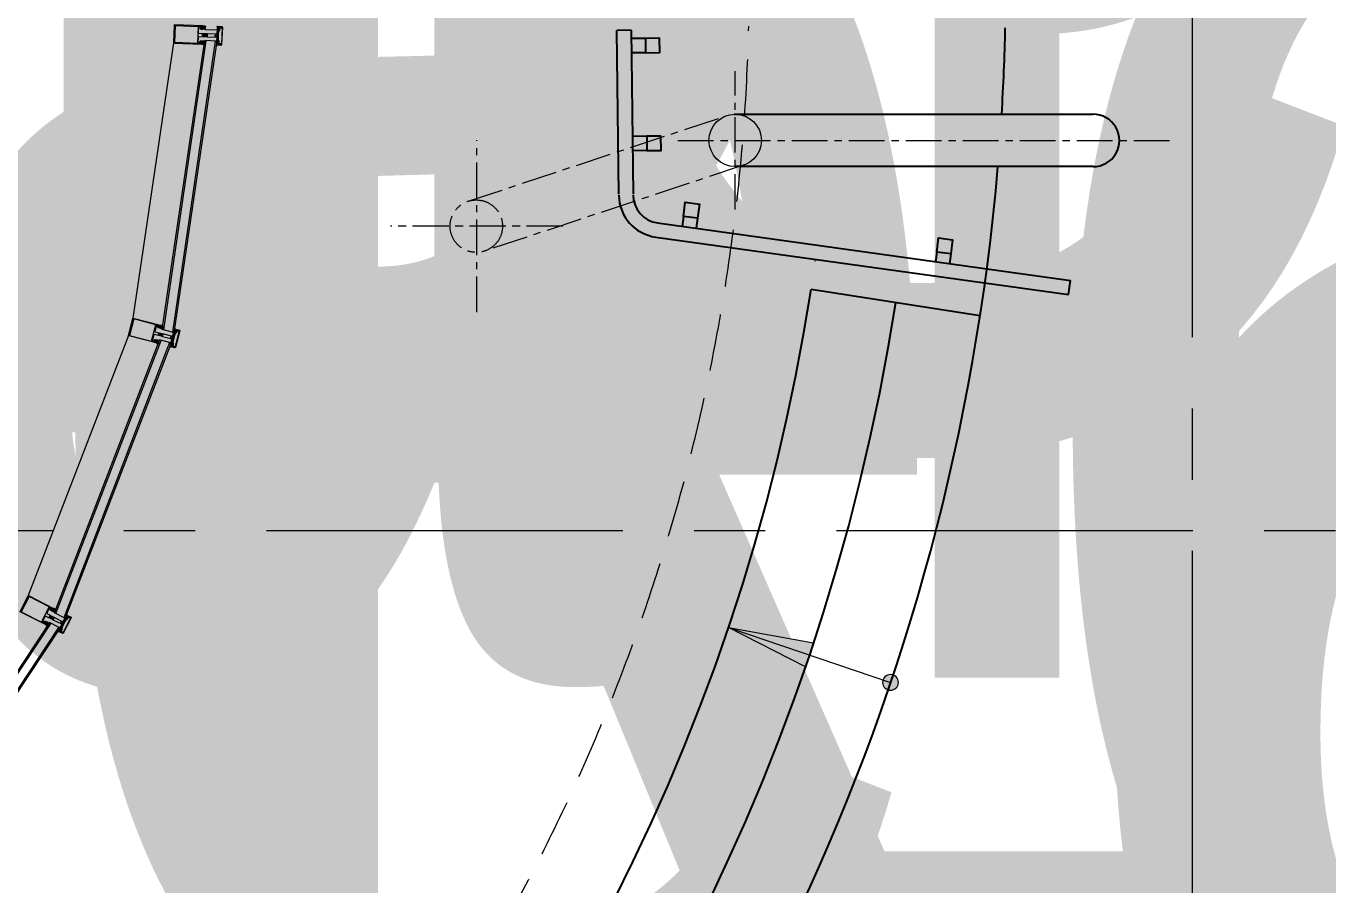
# Model space of a CAD drawing. Header units: millimetres. Extents: x -13407 to 8063098, y -54153 to 109271.
# Drawn here: x 38593 to 43160, y 8267 to 11280 of the extents above; entities that cross this region are included whole.
import ezdxf
from ezdxf.enums import TextEntityAlignment as Align

# ---------------------------------------------------------------- set-up
doc = ezdxf.new("R2018")
doc.units = ezdxf.units.MM
doc.linetypes.add('ADSK_Штриховая_ш2 п1', pattern=[3, 2, -1])
doc.linetypes.add('CENTER', pattern=[2, 1.25, -0.25, 0.25, -0.25])
doc.layers.get('Defpoints').update_dxf_attribs({"color": 6})
for name, color, linetype, lineweight in [('АР_Лестницы', 250, 'Continuous', 15), ('АР_Лестницы ограждение', 94, 'Continuous', 25), ('АР_Маркер экспликации', 239, 'Continuous', 13), ('АР_Номер помещения', 1, 'Continuous', 25), ('АР_Оси', 193, 'Continuous', 9), ('АР_Перегородки витражные', 152, 'Continuous', 13), ('АР_Помещения_площадь', 19, 'Continuous', 9), ('АР_тонкая линия', 250, 'Continuous', 0)]:
    doc.layers.add(name, color=color, linetype=linetype, lineweight=lineweight)
doc.layers.add('АР_Названия помещений', color=124, linetype='Continuous', lineweight=5, plot=False)
doc.layers.add('Козырек', color=7, linetype='Continuous')
doc.layers.add('Тонкая', color=7, linetype='Continuous')
doc.styles.add('ISOCPEUR', font='isocpeur.ttf', dxfattribs={"width": 0.7})
doc.styles.get("Standard").update_dxf_attribs({"font": 'arial.ttf'})
pattern_1 = [(335.76716334, (-69115.3163, 318510.941), (0.651582564, 1.447617495), []), (65.76716334, (-69115.3163, 318510.941), (-1.447617495, 0.651582564), [])]

# ---------------------------------------------------------------- blocks, each defined once
blk = doc.blocks.new('*U622')
at = {"layer": 'Defpoints', "color": 7, "style": 'ISOCPEUR', "width": 0.7}
blk.add_attdef('ПЛОЩАДЬ_ПОМЕЩЕНИЯ', text='', height=200, dxfattribs=at).set_placement((-14472.5, 296.7), align=Align.MIDDLE_RIGHT)
at = {"layer": 'Defpoints', "color": 7, "style": 'ISOCPEUR', "width": 0.7, "flags": 1}
blk.add_attdef('КАТЕГОРИЯ', (-499.2, -2092.2), '', height=250, dxfattribs=at)
at = {"layer": 'АР_Номер помещения', "color": 7, "style": 'ISOCPEUR', "width": 0.7}
blk.add_attdef('НОМЕР_ПОМЕЩЕНИЯ', text='', height=300, dxfattribs=at).set_placement((-15237.1, 3980.1), align=Align.MIDDLE_CENTER)
at = {"layer": 'АР_Помещения_площадь', "color": 7, "lineweight": 30, "width": 0.7, "flags": 104}
blk.add_attdef('ИМЯ_ПОМЕЩЕНИЯ', text='', height=100, dxfattribs=at).set_placement((157.6, 1217.1), align=Align.MIDDLE_CENTER)
blk = doc.blocks.new('*U650')
at = {"layer": 'Defpoints', "color": 7, "style": 'ISOCPEUR', "width": 0.7, "flags": 1}
blk.add_attdef('КАТЕГОРИЯ', (-499.2, -2092.2), '', height=250, dxfattribs=at)
at = {"layer": 'Defpoints', "color": 7, "style": 'ISOCPEUR', "width": 0.7}
blk.add_attdef('ПЛОЩАДЬ_ПОМЕЩЕНИЯ', text='', height=200, dxfattribs=at).set_placement((-15094.3, -3536.7), align=Align.MIDDLE_RIGHT)
at = {"layer": 'АР_Номер помещения', "color": 7, "style": 'ISOCPEUR', "width": 0.7}
blk.add_attdef('НОМЕР_ПОМЕЩЕНИЯ', text='', height=300, dxfattribs=at).set_placement((-17833.9, -2131.6), align=Align.MIDDLE_CENTER)
at = {"layer": 'АР_Помещения_площадь', "color": 7, "lineweight": 30, "width": 0.7, "flags": 104}
blk.add_attdef('ИМЯ_ПОМЕЩЕНИЯ', text='', height=100, dxfattribs=at).set_placement((157.6, 1217.1), align=Align.MIDDLE_CENTER)
blk = doc.blocks.new('*U641')
at = {"layer": 'Defpoints', "color": 7, "style": 'ISOCPEUR', "width": 0.7}
blk.add_attdef('ПЛОЩАДЬ_ПОМЕЩЕНИЯ', text='', height=200, dxfattribs=at).set_placement((-14502.3, 2014.2), align=Align.MIDDLE_RIGHT)
at = {"layer": 'Defpoints', "color": 7, "style": 'ISOCPEUR', "width": 0.7, "flags": 1}
blk.add_attdef('КАТЕГОРИЯ', (-499.2, -2092.2), '', height=250, dxfattribs=at)
at = {"layer": 'АР_Номер помещения', "color": 7, "style": 'ISOCPEUR', "width": 0.7}
blk.add_attdef('НОМЕР_ПОМЕЩЕНИЯ', text='', height=300, dxfattribs=at).set_placement((-14791.7, 2684.7), align=Align.MIDDLE_CENTER)
at = {"layer": 'АР_Помещения_площадь', "color": 7, "lineweight": 30, "width": 0.7, "flags": 104}
blk.add_attdef('ИМЯ_ПОМЕЩЕНИЯ', text='', height=100, dxfattribs=at).set_placement((157.6, 1217.1), align=Align.MIDDLE_CENTER)
blk = doc.blocks.new('*U639')
at = {"layer": 'Defpoints', "color": 7, "style": 'ISOCPEUR', "width": 0.7, "flags": 1}
blk.add_attdef('КАТЕГОРИЯ', (-499.2, -2092.2), '', height=250, dxfattribs=at)
at = {"layer": 'Defpoints', "color": 7, "style": 'ISOCPEUR', "width": 0.7}
blk.add_attdef('ПЛОЩАДЬ_ПОМЕЩЕНИЯ', text='', height=200, dxfattribs=at).set_placement((-15230.2, -2719.5), align=Align.MIDDLE_RIGHT)
at = {"layer": 'АР_Номер помещения', "color": 7, "style": 'ISOCPEUR', "width": 0.7}
blk.add_attdef('НОМЕР_ПОМЕЩЕНИЯ', text='', height=300, dxfattribs=at).set_placement((-14835.8, -2438.1), align=Align.MIDDLE_CENTER)
at = {"layer": 'АР_Помещения_площадь', "color": 7, "lineweight": 30, "width": 0.7, "flags": 104}
blk.add_attdef('ИМЯ_ПОМЕЩЕНИЯ', text='', height=100, dxfattribs=at).set_placement((157.6, 1217.1), align=Align.MIDDLE_CENTER)
blk = doc.blocks.new('*U657')
at = {"layer": 'Defpoints', "color": 7, "style": 'ISOCPEUR', "width": 0.7}
blk.add_attdef('ПЛОЩАДЬ_ПОМЕЩЕНИЯ', text='', height=200, dxfattribs=at).set_placement((-15013.6, 417), align=Align.MIDDLE_RIGHT)
at = {"layer": 'Defpoints', "color": 7, "style": 'ISOCPEUR', "width": 0.7, "flags": 1}
blk.add_attdef('КАТЕГОРИЯ', (-499.2, -2092.2), '', height=250, dxfattribs=at)
at = {"layer": 'АР_Номер помещения', "color": 7, "style": 'ISOCPEUR', "width": 0.7}
blk.add_attdef('НОМЕР_ПОМЕЩЕНИЯ', text='', height=300, dxfattribs=at).set_placement((-12297.4, 1571.6), align=Align.MIDDLE_CENTER)
at = {"layer": 'АР_Помещения_площадь', "color": 7, "lineweight": 30, "width": 0.7, "flags": 104}
blk.add_attdef('ИМЯ_ПОМЕЩЕНИЯ', text='', height=100, dxfattribs=at).set_placement((157.6, 1217.1), align=Align.MIDDLE_CENTER)
blk = doc.blocks.new('*U658')
at = {"layer": 'Defpoints', "color": 7, "style": 'ISOCPEUR', "width": 0.7}
blk.add_attdef('ПЛОЩАДЬ_ПОМЕЩЕНИЯ', text='', height=200, dxfattribs=at).set_placement((-15075.7, 265.5), align=Align.MIDDLE_RIGHT)
at = {"layer": 'Defpoints', "color": 7, "style": 'ISOCPEUR', "width": 0.7, "flags": 1}
blk.add_attdef('КАТЕГОРИЯ', (-499.2, -2092.2), '', height=250, dxfattribs=at)
at = {"layer": 'АР_Номер помещения', "color": 7, "style": 'ISOCPEUR', "width": 0.7}
blk.add_attdef('НОМЕР_ПОМЕЩЕНИЯ', text='', height=300, dxfattribs=at).set_placement((-12620.1, 1443.7), align=Align.MIDDLE_CENTER)
at = {"layer": 'АР_Помещения_площадь', "color": 7, "lineweight": 30, "width": 0.7, "flags": 104}
blk.add_attdef('ИМЯ_ПОМЕЩЕНИЯ', text='', height=100, dxfattribs=at).set_placement((157.6, 1217.1), align=Align.MIDDLE_CENTER)
blk = doc.blocks.new('*U654')
at = {"layer": 'Defpoints', "color": 7, "style": 'ISOCPEUR', "width": 0.7}
blk.add_attdef('ПЛОЩАДЬ_ПОМЕЩЕНИЯ', text='', height=200, dxfattribs=at).set_placement((-14376, 412.8), align=Align.MIDDLE_RIGHT)
at = {"layer": 'Defpoints', "color": 7, "style": 'ISOCPEUR', "width": 0.7, "flags": 1}
blk.add_attdef('КАТЕГОРИЯ', (-499.2, -2092.2), '', height=250, dxfattribs=at)
at = {"layer": 'АР_Номер помещения', "color": 7, "style": 'ISOCPEUR', "width": 0.7}
blk.add_attdef('НОМЕР_ПОМЕЩЕНИЯ', text='', height=300, dxfattribs=at).set_placement((-16307.2, 665.2), align=Align.MIDDLE_CENTER)
at = {"layer": 'АР_Помещения_площадь', "color": 7, "lineweight": 30, "width": 0.7, "flags": 104}
blk.add_attdef('ИМЯ_ПОМЕЩЕНИЯ', text='', height=100, dxfattribs=at).set_placement((157.6, 1217.1), align=Align.MIDDLE_CENTER)
blk = doc.blocks.new('A$C4053ad79')
at = {"layer": 'АР_Лестницы ограждение', "color": 116, "linetype": 'Continuous', "lineweight": -3, "ltscale": 50, "true_color": 0x136734}
for points in [[(0, -35), (0, 0)], [(50, -35), (50, 0)]]:
    blk.add_lwpolyline(points, dxfattribs=at)
blk.add_lwpolyline([(0, -35), (50, -35), (50, -85), (0, -85)], close=True, dxfattribs=at)
blk = doc.blocks.new('*U454')
h = blk.add_hatch(color=256)
h.dxf.hatch_style = 1
edge = h.paths.add_edge_path()
edge.add_arc((0, 0), 27.6, 354.64, 714.64)
h = blk.add_hatch(color=256)
h.dxf.hatch_style = 1
h.paths.add_polyline_path([(294.8, -70.2), (302.5, 18), (597.5, -52.3)])
blk.add_line((597.5, -52.3), (0, 0))
blk.add_lwpolyline([(302.5, 18), (294.8, -70.2), (597.5, -52.3), (302.5, 18)])
blk.add_circle((0, 0), 27.6)
blk = doc.blocks.new('стойка витр.')
h = blk.add_hatch()
h.set_pattern_fill('ANSI37', scale=0.5, angle=-69.2328)
h.set_pattern_definition(pattern_1)
edge = h.paths.add_edge_path()
edge.add_line((-22.7, 14.1), (-23, 15))
edge.add_arc((-23.4, 14.9), 0.427, 20.7605, 72.3)
edge.add_arc((-23.2, 15.7), 0.427, 110.764, 252.288, ccw=False)
edge.add_line((-23.3, 16.1), (-22.3, 16.5))
edge.add_arc((-22.2, 16.3), 0.183, 20.749, 110.7854, ccw=False)
edge.add_line((-22.1, 16.4), (-22, 16.3))
edge.add_arc((-21.9, 16.3), 0.183, 200.7666, 335.778)
edge.add_line((-21.7, 16.3), (-21.1, 17.8))
edge.add_arc((-21.7, 18), 0.637, 344.3928, 381.7249)
edge.add_line((-21.1, 18.2), (-22.6, 22.1))
edge.add_arc((-23.2, 21.9), 0.637, 19.8094, 57.1415)
edge.add_line((-22.8, 22.4), (-24.3, 23.1))
edge.add_arc((-24.4, 23), 0.183, 65.7564, 200.7677)
edge.add_line((-24.5, 22.9), (-24.5, 22.8))
edge.add_arc((-24.7, 22.7), 0.183, -69.251, 20.7854, ccw=False)
edge.add_line((-24.6, 22.6), (-25.6, 22.2))
edge.add_arc((-25.8, 22.6), 0.427, 149.2464, 290.7703, ccw=False)
edge.add_arc((-26.5, 23), 0.427, 329.2344, 380.7738)
edge.add_line((-26.1, 23.2), (-26.5, 24.2))
edge.add_arc((-26.7, 24.1), 0.183, 20.749, 110.7854)
edge.add_line((-26.7, 24.3), (-33.5, 21.7))
edge.add_arc((-33.4, 21.4), 0.306, 107.612, 200.6883)
edge.add_line((-33.7, 21.3), (-33.4, 20.7))
edge.add_arc((-33.1, 20.8), 0.304, 200.7453, 225.8124)
edge.add_line((-33.3, 20.5), (-31.8, 18.9))
edge.add_arc((-32, 18.7), 0.305, -108.8628, 45.7814, ccw=False)
edge.add_arc((-28.7, 27.8), 9.95, 231.9543, 250.0412, ccw=False)
edge.add_arc((-35.1, 19.6), 0.4, 42.3093, 119.225)
edge.add_arc((-34.9, 19.6), 0.602, 134.395, 228.6478)
edge.add_arc((-28.5, 27.8), 11, 232.0873, 240.8889)
edge.add_arc((-36.9, 12.9), 6.09, 40.7589, 60.6144, ccw=False)
edge.add_arc((-32.5, 16.6), 0.305, -34.8959, 41.6027, ccw=False)
edge.add_line((-32.3, 16.5), (-32.8, 15.8))
edge.add_arc((-32.5, 15.6), 0.305, 145.1101, 256.4243)
edge.add_line((-32.6, 15.3), (-31.7, 15.1))
edge.add_arc((-31.8, 14.8), 0.305, -34.8899, 76.4243, ccw=False)
edge.add_line((-31.5, 14.6), (-32.1, 13.9))
edge.add_arc((-31.8, 13.7), 0.305, 145.1101, 256.4243)
edge.add_line((-31.9, 13.4), (-31, 13.2))
edge.add_arc((-31.1, 12.9), 0.305, -24.2247, 76.4204, ccw=False)
edge.add_line((-30.8, 12.8), (-31.6, 11.1))
edge.add_arc((-31.3, 11), 0.305, 155.7711, 290.7403)
edge.add_line((-31.2, 10.7), (-22.8, 13.9))
edge.add_arc((-22.9, 14.1), 0.183, 290.749, 380.749)
edge = h.paths.add_edge_path(flags=16)
edge.add_line((-23.1, 21), (-22.2, 18.6))
edge.add_arc((-22.7, 18.4), 0.541, -69.2328, 20.7672, ccw=False)
edge.add_line((-22.5, 17.9), (-23.4, 17.6))
edge.add_arc((-23.6, 18.1), 0.541, 200.7672, 290.7672, ccw=False)
edge.add_line((-24.1, 17.9), (-25, 20.3))
edge.add_arc((-24.5, 20.5), 0.541, 110.7672, 200.7672, ccw=False)
edge.add_line((-24.7, 21), (-23.8, 21.4))
edge.add_arc((-23.6, 20.8), 0.541, 20.7672, 110.7672, ccw=False)
edge = h.paths.add_edge_path(flags=16)
edge.add_line((-26.9, 20.3), (-25.5, 16.7))
edge.add_arc((-26, 16.5), 0.541, -69.2328, 20.7672, ccw=False)
edge.add_line((-25.8, 16), (-28.2, 15.1))
edge.add_arc((-28.4, 15.6), 0.541, 200.7672, 290.7672, ccw=False)
edge.add_line((-28.9, 15.4), (-30.3, 19))
edge.add_arc((-29.8, 19.2), 0.541, 110.7672, 200.7672, ccw=False)
edge.add_line((-30, 19.7), (-27.5, 20.6))
edge.add_arc((-27.4, 20.1), 0.541, 20.7672, 110.7672, ccw=False)
h = blk.add_hatch()
h.set_pattern_fill('ANSI37', scale=0.5, angle=-69.2328)
h.set_pattern_definition([(335.76716334, (-69115.9168, 318510.7132), (0.651582564, 1.447617495), []), (65.76716334, (-69115.9168, 318510.7132), (-1.447617495, 0.651582564), [])])
edge = h.paths.add_edge_path()
edge.add_arc((-61.4, -46.2), 0.549, 155.7657, 200.7672)
edge.add_line((-61.9, -46), (-61.2, -44.4))
edge.add_arc((-61, -44.5), 0.183, 20.7672, 155.7657)
edge.add_line((-60.9, -44.4), (-60.8, -44.6))
edge.add_arc((-60.6, -44.6), 0.183, 200.7672, 290.7672)
edge.add_line((-60.6, -44.7), (-59.4, -44.3))
edge.add_arc((-59.6, -43.9), 0.427, -69.2328, 72.2936)
edge.add_arc((-59.3, -43.1), 0.427, 200.7672, 252.2936)
edge.add_line((-59.7, -43.2), (-63, -34.5))
edge.add_arc((-62.7, -34.4), 0.305, 110.7672, 200.7672)
edge.add_line((-62.8, -34.1), (-60.6, -33.3))
edge.add_arc((-60.4, -33.6), 0.304, 76.4029, 110.7672)
edge.add_line((-60.4, -33.3), (-60.1, -33.6))
edge.add_arc((-108.2, -55.9), 53, 16.7114, 24.8229)
edge.add_line((-57.4, -40.6), (-57.9, -41.3))
edge.add_arc((-57.7, -41.5), 0.305, 145.1109, 256.4234)
edge.add_line((-57.7, -41.8), (-56.9, -42))
edge.add_arc((-57, -42.3), 0.305, -34.8891, 76.4234)
edge.add_line((-56.7, -42.5), (-57.2, -43.3))
edge.add_arc((-56.9, -43.5), 0.305, 145.1109, 256.4234)
edge.add_line((-57, -43.8), (-56.1, -44))
edge.add_arc((-56.2, -44.3), 0.305, -34.8891, 76.4234)
edge.add_line((-56, -44.4), (-56.5, -45.1))
edge.add_arc((-56.2, -45.3), 0.305, 145.1109, 256.4234)
edge.add_line((-56.3, -45.6), (-55.4, -45.8))
edge.add_arc((-55.5, -46.1), 0.305, -34.8891, 76.4234)
edge.add_line((-55.3, -46.3), (-55.8, -47))
edge.add_arc((-55.5, -47.2), 0.305, 145.1109, 256.4234)
edge.add_line((-55.6, -47.5), (-54.7, -47.8))
edge.add_arc((-54.8, -48.1), 0.305, -34.8891, 76.4234)
edge.add_line((-54.5, -48.3), (-55, -49))
edge.add_arc((-54.8, -49.1), 0.305, 145.1109, 256.4234)
edge.add_line((-54.8, -49.4), (-54, -49.6))
edge.add_arc((-54.1, -49.9), 0.305, -34.8891, 76.4234)
edge.add_line((-53.8, -50.1), (-54.3, -50.8))
edge.add_arc((-54.1, -51), 0.305, 145.1109, 256.4234)
edge.add_line((-54.1, -51.3), (-53.3, -51.5))
edge.add_arc((-53.4, -51.8), 0.305, -43.6751, 76.4279)
edge.add_line((-53.1, -52), (-53.8, -52.6))
edge.add_arc((-53.6, -52.8), 0.305, 136.3286, 262.7471)
edge.add_arc((-54.6, -61.1), 7.99, 59.586, 82.7471)
edge.add_arc((-50.7, -54.4), 0.305, 253.291, 419.586)
edge.add_arc((-52.6, -60.5), 6.03, 73.291, 110.7672)
edge.add_line((-54.7, -54.9), (-54.8, -54.9))
edge.add_arc((-55, -54.5), 0.427, 200.7672, 290.7672)
edge.add_line((-55.4, -54.7), (-56.7, -51.1))
edge.add_arc((-56.3, -51), 0.427, 149.2366, 200.7672)
edge.add_arc((-57, -50.5), 0.427, -30.7634, 40.0143)
edge.add_arc((-57, -50.5), 0.427, 40.0005, 110.7672)
edge.add_line((-57.2, -50.1), (-58.3, -50.6))
edge.add_arc((-58.3, -50.7), 0.183, 110.7672, 200.7672)
edge.add_line((-58.4, -50.8), (-58.4, -51))
edge.add_arc((-58.5, -51.1), 0.183, 245.7686, 380.7672)
edge.add_line((-58.6, -51.3), (-60.2, -50.6))
edge.add_arc((-60, -50.1), 0.549, 200.7672, 245.7686)
edge.add_line((-60.5, -50.3), (-61.9, -46.4))
edge = h.paths.add_edge_path(flags=16)
edge.add_arc((-59.4, -49), 0.541, 200.7672, 290.7672)
edge.add_line((-60.8, -46.8), (-59.9, -49.2))
edge.add_arc((-60.3, -46.6), 0.541, 110.7672, 200.7672)
edge.add_line((-59.3, -45.7), (-60.5, -46.1))
edge.add_arc((-59.1, -46.2), 0.541, 20.7672, 110.7672)
edge.add_line((-57.7, -48.4), (-58.6, -46))
edge.add_arc((-58.2, -48.6), 0.541, -69.2328, 20.7672)
edge.add_line((-59.2, -49.5), (-58, -49.1))
h = blk.add_hatch()
h.set_pattern_fill('ANSI37', scale=0.5, angle=-69.2328)
h.set_pattern_definition(pattern_1)
edge = h.paths.add_edge_path()
edge.add_line((-7.6, -25.6), (-7.3, -26.5))
edge.add_arc((-7.7, -26.7), 0.427, -30.7656, 20.7738, ccw=False)
edge.add_arc((-6.9, -27.1), 0.427, 149.2464, 290.7703)
edge.add_line((-6.8, -27.5), (-5.8, -27.1))
edge.add_arc((-5.8, -27), 0.183, 290.749, 380.7854)
edge.add_line((-5.7, -26.9), (-5.7, -26.8))
edge.add_arc((-5.5, -26.7), 0.183, 65.7564, 200.7677, ccw=False)
edge.add_line((-5.5, -26.5), (-4, -27.3))
edge.add_arc((-4.3, -27.8), 0.637, 19.8094, 57.1415, ccw=False)
edge.add_line((-3.7, -27.6), (-2.3, -31.5))
edge.add_arc((-2.9, -31.7), 0.637, -15.6072, 21.7249, ccw=False)
edge.add_line((-2.2, -31.9), (-2.8, -33.4))
edge.add_arc((-3, -33.4), 0.183, 200.7666, 335.778, ccw=False)
edge.add_line((-3.2, -33.4), (-3.2, -33.3))
edge.add_arc((-3.4, -33.4), 0.183, 20.749, 110.7854)
edge.add_line((-3.5, -33.2), (-4.5, -33.6))
edge.add_arc((-4.3, -34), 0.427, 110.764, 252.288)
edge.add_arc((-4.6, -34.8), 0.427, 20.7605, 72.3, ccw=False)
edge.add_line((-4.2, -34.6), (-3.8, -35.7))
edge.add_arc((-4, -35.7), 0.183, -69.251, 20.7854, ccw=False)
edge.add_line((-3.9, -35.9), (-10.6, -38.5))
edge.add_arc((-10.8, -38.2), 0.306, 200.846, 293.9223, ccw=False)
edge.add_line((-11, -38.3), (-11.3, -37.6))
edge.add_arc((-11, -37.5), 0.304, 175.722, 200.789, ccw=False)
edge.add_line((-11.3, -37.5), (-11.3, -35.2))
edge.add_arc((-11.6, -35.2), 0.305, 355.7529, 510.3972)
edge.add_arc((-3.1, -39.8), 9.95, 151.4932, 169.58)
edge.add_arc((-13.3, -38), 0.4, 282.3093, 359.225, ccw=False)
edge.add_arc((-13.2, -37.8), 0.602, 172.8865, 267.1393, ccw=False)
edge.add_arc((-2.9, -39.7), 11, 160.6454, 169.447, ccw=False)
edge.add_arc((-19.1, -34.1), 6.09, 340.92, 360.7754)
edge.add_arc((-13.3, -34), 0.305, 359.9316, 436.4302)
edge.add_line((-13.2, -33.7), (-14.1, -33.5))
edge.add_arc((-14, -33.2), 0.305, 145.1101, 256.4243, ccw=False)
edge.add_line((-14.3, -33), (-13.7, -32.3))
edge.add_arc((-14, -32.2), 0.305, 325.1101, 436.4243)
edge.add_line((-13.9, -31.9), (-14.8, -31.7))
edge.add_arc((-14.7, -31.4), 0.305, 145.1101, 256.4243, ccw=False)
edge.add_line((-15, -31.2), (-14.4, -30.5))
edge.add_arc((-14.7, -30.3), 0.305, 325.1139, 425.759)
edge.add_line((-14.6, -30), (-16.3, -29.3))
edge.add_arc((-16.2, -29), 0.305, 110.794, 245.7633, ccw=False)
edge.add_line((-16.3, -28.7), (-7.9, -25.5))
edge.add_arc((-7.8, -25.7), 0.183, 20.7854, 110.7854, ccw=False)
edge = h.paths.add_edge_path(flags=16)
edge.add_line((-3.3, -31.1), (-4.3, -28.7))
edge.add_arc((-4.8, -28.9), 0.541, 20.7672, 110.7672)
edge.add_line((-5, -28.3), (-5.9, -28.7))
edge.add_arc((-5.7, -29.2), 0.541, 110.7672, 200.7672)
edge.add_line((-6.2, -29.4), (-5.3, -31.8))
edge.add_arc((-4.8, -31.6), 0.541, 200.7672, 290.7672)
edge.add_line((-4.6, -32.1), (-3.7, -31.8))
edge.add_arc((-3.9, -31.3), 0.541, 290.7672, 380.7672)
edge = h.paths.add_edge_path(flags=16)
edge.add_line((-6.7, -33), (-8, -29.4))
edge.add_arc((-8.5, -29.6), 0.541, 20.7672, 110.7672)
edge.add_line((-8.7, -29.1), (-11.1, -30))
edge.add_arc((-10.9, -30.5), 0.541, 110.7672, 200.7672)
edge.add_line((-11.4, -30.7), (-10.1, -34.3))
edge.add_arc((-9.6, -34.1), 0.541, 200.7672, 290.7672)
edge.add_line((-9.4, -34.6), (-7, -33.7))
edge.add_arc((-7.2, -33.2), 0.541, 290.7672, 380.7672)
at = {"lineweight": 0, "ltscale": 100, "transparency": 33554687}
for points in [[(65.9, 59.3), (-26.6, 24.2), (-25.9, 22.2), (-25.3, 22), (-24.8, 22.1), (-25.2, 23.2), (-20.5, 24.9), (-19.2, 21.4), (-18.8, 21.3), (-19, 20.8), (-17.7, 17.4), (-22.4, 15.6), (-22.7, 16.5), (-23.2, 16.4), (-23.4, 15.7), (-22.8, 13.9), (-17.2, 16), (-16.2, 17), (-15.5, 19.8), (-15.4, 20.1), (-17, 24.3), (-17.4, 24.6), (-17.5, 25.4), (-13.7, 26.9), (-12.5, 26.3), (-4.3, 4.8), (-4.9, 3.6), (-32.7, -7), (-32.8, -7.4), (-32.4, -8.4), (-31.1, -9.1), (-30.3, -8.8), (-29.8, -9.1), (-28.6, -8.7), (-28.6, -8.2), (-28.2, -8.5), (-27, -8.1), (-26.9, -7.5), (-26.5, -7.9), (-25.3, -7.5), (-25.3, -6.9), (-24.8, -7.2), (-23.6, -6.8), (-23.6, -6.3), (-23.1, -6.6), (-21.9, -6.2), (-21.9, -5.6), (-21.5, -6), (-20.3, -5.6), (-20.2, -5), (-19.8, -5.3), (-18.6, -4.9), (-18.4, -4.3), (-18, -4.7), (-17.4, -4.4), (-15.1, -4.8), (-14.5, -6.4), (-15.8, -7.9), (-15.9, -8.7), (-16.3, -8.3), (-17.4, -8.8), (-17.6, -9.3), (-18, -9), (-19.1, -9.4), (-19.3, -10), (-19.7, -9.6), (-20.8, -10.1), (-20.9, -10.6), (-21.4, -10.3), (-22.5, -10.7), (-22.6, -11.2), (-23, -10.9), (-24.3, -11.3), (-24.3, -11.9), (-24.7, -11.5), (-25.8, -12), (-26, -12.5), (-26.4, -12.2), (-27.6, -12.6), (-27.6, -13.1), (-28.1, -12.8), (-29.3, -13.3), (-29.3, -13.8), (-29.9, -15.1), (-29.5, -16.2), (-29.1, -16.3), (-1.3, -5.8), (-0.1, -6.4), (8.1, -27.9), (7.6, -29.2), (3.8, -30.6), (3.2, -29.8), (3.4, -29.5), (1.7, -25.2), (1.6, -25.1), (-0.9, -23.4), (-2.3, -23.3), (-7.8, -25.4), (-7.2, -27.2), (-6.5, -27.6), (-6, -27.4), (-6.4, -26.4), (-1.7, -24.6), (-0.4, -28.2), (0, -28.3), (-0.2, -28.7), (1.1, -32.2), (-3.6, -33.9), (-3.9, -33), (-4.4, -33.2), (-4.6, -33.8), (-4, -35.7), (88.6, -0.5), (89.2, 0.7), (67.2, 58.7)], [(63.8, 56.3), (85.1, 0.2), (10.6, -28), (-10.6, 28)], [(-68.6, -58.5), (-90.2, -1.6), (-90, -1.3), (-89, -0.9), (-88.6, -1), (-87.7, -3.3), (-87.4, -3.4), (-86.7, -3.2), (-86.4, -2.8), (-87.3, -0.5), (-87.2, -0.2), (-82, 1.7), (-80.5, 1.3), (-79.7, 1.5), (-77.3, 4.2), (-77.8, 4.8), (-90.5, 0), (-91.4, -2), (-69.8, -59.1), (-67.8, -59.9), (-55.1, -55.1), (-55.2, -54.3), (-58.7, -53.8), (-59.5, -54.2), (-60.2, -55.7), (-65.4, -57.6), (-65.7, -57.4), (-66.6, -55.1), (-67, -55), (-67.7, -55.3), (-67.9, -55.6), (-67, -57.9), (-67.2, -58.3), (-68.2, -58.7)]]:
    blk.add_lwpolyline(points, close=True, dxfattribs=at)
for points in [[(-73.6, -6.3), (-74.2, -6), (-74.8, -6.2), (-74.4, -7.2), (-76.6, -8, -0.414362), (-77, -7.8), (-79.3, -1.5, -0.414326), (-78.7, -0.2), (-77.3, 0.4), (-76.9, -0.7), (-76.3, -0.4), (-76.1, 0.3), (-77.3, 3.5, 0.551224), (-77.8, 3.6), (-79.9, 1.3, -0.267349), (-80.9, 1.1), (-82.1, 1.4, 0.249629), (-82.6, 1.3), (-86.2, -1.9, 0.827043), (-85.6, -2.8), (-82.1, -1.5, -0.414326), (-80.8, -2.1), (-78.1, -9.1, 0.414326), (-76.8, -9.7), (-75.7, -9.2, -0.082799), (-71.8, -16.3), (-68.3, -25.6), (-67.9, -25.7), (-68.1, -26.1), (-64.6, -35.3, -0.082799), (-62.8, -43.1), (-63.9, -43.6, 0.414326), (-64.5, -44.9), (-61.9, -51.9, -0.414326), (-62.5, -53.2), (-66, -54.5, 0.827043), (-65.8, -55.6), (-61, -55.6, 0.249629), (-60.6, -55.4), (-59.9, -54.3, -0.267349), (-59, -53.9), (-55.9, -54.2, 0.551224), (-55.6, -53.7), (-56.8, -50.5), (-57.5, -50.1), (-58, -50.4), (-57.6, -51.4), (-59.1, -52, -0.414326), (-60.5, -51.4), (-62.8, -45.1, -0.414362), (-62.7, -44.7), (-60.5, -43.9), (-60.1, -44.8), (-59.6, -44.6), (-59.3, -43.9)], [(-32.4, -8.4), (-32.8, -7.4, 0.523933), (-33.2, -7.2), (-64.2, -18.9, 0.414326), (-64.5, -19.6), (-64.1, -20.9, 0.410627), (-63.4, -21.2), (-62.7, -21, 0.492552), (-62.6, -20.7), (-62.8, -20.2, -0.441111), (-62.6, -19.9), (-60.8, -19.3, -0.208057), (-59.9, -19.4, -0.000016), (-56.9, -20.8, -0.439819), (-56.4, -22.2, -0.000016), (-57.7, -25.2, -0.208057), (-58.3, -25.9), (-60.1, -26.6, -0.441111), (-60.4, -26.5), (-60.6, -26, 0.492552), (-60.9, -25.9), (-61.5, -26.1, 0.410627), (-61.8, -26.8), (-61.3, -28.1, 0.414326), (-60.6, -28.4), (-29.6, -16.6, 0.523933), (-29.5, -16.2), (-29.8, -15.2)]]:
    blk.add_lwpolyline(points, format="xyb", close=True, dxfattribs=at)
at = {"color": 7, "lineweight": 0, "ltscale": 100, "transparency": 33554687}
for points in [[(-74.1, 3.3, 0.57795), (-74.3, 3.8), (-75.2, 3.8, -0.615334), (-75.4, 4.3, 0.101403), (-73.8, 7.1, 0.887085), (-74.4, 7.4, -0.164997), (-77.4, 4.9), (-77.5, 4.9, 0.414304), (-77.7, 4.3), (-76.4, 0.8, 0.228696), (-76.1, 0.5, -0.319049), (-75.8, 0.1, -0.319002), (-76.1, -0.3), (-77.2, -0.7, -0.4144), (-77.5, -0.6), (-77.6, -0.4, 0.668339), (-77.9, -0.4), (-78.6, -1.9, 0.198883), (-78.6, -2.4), (-77.2, -6.2, 0.198883), (-76.9, -6.5), (-75.3, -7.3, 0.668339), (-75.1, -7), (-75.1, -6.8, -0.4144), (-75, -6.6), (-73.9, -6.1, -0.710202), (-73.4, -6.7, 0.228696), (-73.4, -7.1), (-70.1, -15.8, 0.414362), (-69.7, -16), (-67.4, -15.1, 0.151171), (-67.3, -15), (-67.3, -14.6, 0.035408), (-69.9, -7.6), (-70.8, -7.4, -0.527868), (-71, -6.9), (-70.5, -6.2, 0.527868), (-70.6, -5.7), (-71.5, -5.4, -0.527868), (-71.7, -4.9), (-71.2, -4.2, 0.527868), (-71.4, -3.7), (-72.3, -3.5, -0.527868), (-72.4, -3.1), (-71.9, -2.4, 0.527868), (-72.1, -1.9), (-73, -1.7, -0.527868), (-73.1, -1.2), (-72.7, -0.4, 0.527868), (-72.8, 0.1), (-73.7, 0.3, -0.527868), (-73.9, 0.8), (-73.4, 1.5, 0.527868), (-73.5, 1.9), (-74.4, 2.1, -0.527868), (-74.6, 2.6)], [(-22.7, 14.1), (-23, 15, 0.228752), (-23.3, 15.3, -0.710164), (-23.3, 16.1), (-22.3, 16.5, -0.4144), (-22.1, 16.4), (-22, 16.3, 0.66825), (-21.7, 16.3), (-21.1, 17.8, 0.164348), (-21.1, 18.2), (-22.6, 22.1, 0.164348), (-22.8, 22.4), (-24.3, 23.1, 0.66825), (-24.5, 22.9), (-24.5, 22.8, -0.4144), (-24.6, 22.6), (-25.6, 22.2, -0.710164), (-26.1, 22.8, 0.228752), (-26.1, 23.2), (-26.5, 24.2, 0.4144), (-26.7, 24.3), (-33.5, 21.7, 0.430028), (-33.7, 21.3), (-33.4, 20.7, 0.109814), (-33.3, 20.5), (-31.8, 18.9, -0.800036), (-32.1, 18.4, -0.079083), (-34.8, 19.9, 0.348803), (-35.3, 20, 0.436125), (-35.3, 19.1, 0.038423), (-33.9, 18.2, -0.086853), (-32.3, 16.9, -0.346763), (-32.3, 16.5), (-32.8, 15.8, 0.527877), (-32.6, 15.3), (-31.7, 15.1, -0.527877), (-31.5, 14.6), (-32.1, 13.9, 0.527877), (-31.9, 13.4), (-31, 13.2, -0.469739), (-30.8, 12.8), (-31.6, 11.1, 0.667984), (-31.2, 10.7), (-22.8, 13.9, 0.414214)], [(-53.3, -51.5, -0.57795), (-53.1, -52), (-53.8, -52.6, 0.615334), (-53.6, -53.1, -0.101403), (-50.6, -54.2, -0.887085), (-50.8, -54.7, 0.164997), (-54.7, -54.9), (-54.8, -54.9, -0.414304), (-55.4, -54.7), (-56.7, -51.1, -0.228696), (-56.7, -50.8, 0.319049), (-56.7, -50.3, 0.319002), (-57.2, -50.1), (-58.3, -50.6, 0.4144), (-58.4, -50.8), (-58.4, -51, -0.668339), (-58.6, -51.3), (-60.2, -50.6, -0.198883), (-60.5, -50.3), (-61.9, -46.4, -0.198883), (-61.9, -46), (-61.2, -44.4, -0.668339), (-60.9, -44.4), (-60.8, -44.6, 0.4144), (-60.6, -44.7), (-59.4, -44.3, 0.710202), (-59.4, -43.5, -0.228696), (-59.7, -43.2), (-63, -34.5, -0.414362), (-62.8, -34.1), (-60.6, -33.3, -0.151171), (-60.4, -33.3), (-60.1, -33.6, -0.035408), (-57.4, -40.6), (-57.9, -41.3, 0.527868), (-57.7, -41.8), (-56.9, -42, -0.527868), (-56.7, -42.5), (-57.2, -43.3, 0.527868), (-57, -43.8), (-56.1, -44, -0.527868), (-56, -44.4), (-56.5, -45.1, 0.527868), (-56.3, -45.6), (-55.4, -45.8, -0.527868), (-55.3, -46.3), (-55.8, -47, 0.527868), (-55.6, -47.5), (-54.7, -47.8, -0.527868), (-54.5, -48.3), (-55, -49, 0.527868), (-54.8, -49.4), (-54, -49.6, -0.527868), (-53.8, -50.1), (-54.3, -50.8, 0.527868), (-54.1, -51.3)], [(-7.6, -25.6), (-7.3, -26.5, -0.228752), (-7.3, -26.9, 0.710164), (-6.8, -27.5), (-5.8, -27.1, 0.4144), (-5.7, -26.9), (-5.7, -26.8, -0.66825), (-5.5, -26.5), (-4, -27.3, -0.164348), (-3.7, -27.6), (-2.3, -31.5, -0.164348), (-2.2, -31.9), (-2.8, -33.4, -0.66825), (-3.2, -33.4), (-3.2, -33.3, 0.4144), (-3.5, -33.2), (-4.5, -33.6, 0.710164), (-4.5, -34.4, -0.228752), (-4.2, -34.6), (-3.8, -35.7, -0.4144), (-3.9, -35.9), (-10.6, -38.5, -0.430028), (-11, -38.3), (-11.3, -37.6, -0.109814), (-11.3, -37.5), (-11.3, -35.2, 0.800036), (-11.8, -35.1, 0.079083), (-12.9, -38, -0.348803), (-13.2, -38.4, -0.436125), (-13.8, -37.7, -0.038423), (-13.3, -36.1, 0.086853), (-13, -34, 0.346763), (-13.2, -33.7), (-14.1, -33.5, -0.527877), (-14.3, -33), (-13.7, -32.3, 0.527877), (-13.9, -31.9), (-14.8, -31.7, -0.527877), (-15, -31.2), (-14.4, -30.5, 0.469739), (-14.6, -30), (-16.3, -29.3, -0.667984), (-16.3, -28.7), (-7.9, -25.5, -0.414214)]]:
    blk.add_lwpolyline(points, format="xyb", close=True, dxfattribs=at)
for points in [[(-72, 0.1), (-72.9, -0.3)], [(-26.7, 24.3), (-26.7, 24.3)], [(-22.8, 13.9), (-22.8, 13.9)]]:
    blk.add_lwpolyline(points, dxfattribs=at)
blk.add_lwpolyline([(-72.9, -0.3), (-54.8, -48), (-53.9, -47.7), (-72, 0.1)], close=True)
at = {"lineweight": 0, "ltscale": 100, "transparency": 33554687}
for points in [[(-69.8, -5.6), (-69.2, -5.9), (-30.9, 8.6), (-30.6, 9.2), (-31.2, 10.7)], [(-56.1, -42), (-55.8, -41.4), (-17.5, -26.8), (-16.8, -27.1), (-16.3, -28.6)]]:
    blk.add_lwpolyline(points, dxfattribs=at)
at = {"color": 7}
for points in [[(-26.9, 20.3), (-25.5, 16.7, -0.414214), (-25.8, 16), (-28.2, 15.1, -0.414214), (-28.9, 15.4), (-30.3, 19, -0.414214), (-30, 19.7), (-27.5, 20.6, -0.414214)], [(-23.1, 21), (-22.2, 18.6, -0.414214), (-22.5, 17.9), (-23.4, 17.6, -0.414214), (-24.1, 17.9), (-25, 20.3, -0.414214), (-24.7, 21), (-23.8, 21.4, -0.414214)], [(-75.3, -1.9), (-74.4, -4.3, -0.414214), (-74.7, -5), (-75.9, -5.4, -0.414214), (-76.6, -5.1), (-77.5, -2.7, -0.414214), (-77.2, -2), (-76, -1.6, -0.414214)], [(-57.7, -48.4), (-58.6, -46, 0.414214), (-59.3, -45.7), (-60.5, -46.1, 0.414214), (-60.8, -46.8), (-59.9, -49.2, 0.414214), (-59.2, -49.5), (-58, -49.1, 0.414214)], [(-6.7, -33), (-8, -29.4, 0.414214), (-8.7, -29.1), (-11.1, -30, 0.414214), (-11.4, -30.7), (-10.1, -34.3, 0.414214), (-9.4, -34.6), (-7, -33.7, 0.414214)], [(-3.3, -31.1), (-4.3, -28.7, 0.414214), (-5, -28.3), (-5.9, -28.7, 0.414214), (-6.2, -29.4), (-5.3, -31.8, 0.414214), (-4.6, -32.1), (-3.7, -31.8, 0.414214)]]:
    blk.add_lwpolyline(points, format="xyb", close=True, dxfattribs=at)
at = {"color": 7, "lineweight": 0, "ltscale": 100, "transparency": 33554687}
blk.add_arc((-33.4, 21.4), 0.305, 110.7562, 200.7779, dxfattribs=at)
blk = doc.blocks.new('A$C65590e4a')
at = {"layer": 'АР_Перегородки витражные', "color": 5}
for p, q in [((4765.4, -218.5), (4622.8, -1185.2)), ((4725.8, -1224.6), (4875.3, -211.2)), ((4730.7, -1225.9), (4880.3, -211.4)), ((4911.7, -212.8), (4761.6, -1233.9)), ((4916.7, -213.3), (4766.3, -1236.4)), ((4607.2, -1245.6), (4255.4, -2157.9)), ((4347.4, -2218.6), (4716.5, -1261.3)), ((4351.9, -2220.9), (4721.4, -1262.6)), ((4751.7, -1270.5), (4380.4, -2235.4)), ((4757.8, -1268.5), (4384.4, -2238.8)), ((4330.3, -2252.4), (3767.7, -3101.8)), ((4334.7, -2254.7), (3771.5, -3105.1)), ((3796.1, -3125.8), (4363.3, -2269.2)), ((3800.4, -3128.4), (4367.4, -2272))]:
    blk.add_line(p, q, dxfattribs=at)
at = {"layer": 'АР_Перегородки витражные', "color": 5, "ltscale": 100}
for p, q in [((4767.1, -1225.1), (4784, -1229.5)), ((4387.7, -2228), (4403.3, -2236))]:
    blk.add_line(p, q, dxfattribs=at)
at = {"layer": 'АР_Перегородки витражные', "color": 5, "rotation": 156.8048602621253}
blk.add_blockref('стойка витр.', (4850.3, -191), dxfattribs=at)
at = {"layer": 'АР_Перегородки витражные', "color": 5, "xscale": -1}
for p, rotation in [((4695.9, -1236.5), 6.279439643201332), ((4315.7, -2223.8), 353.7794396432013)]:
    blk.add_blockref('стойка витр.', p, dxfattribs=dict(at, rotation=rotation))

msp = doc.modelspace()

# ---------------------------------------------------------------- linework, layer by layer
at = {"ltscale": 100}
for points in [[(41076.9, 10970.8), (42336.1, 10970.5)], [(42336.6, 10786.8), (41080.5, 10786.8)]]:
    msp.add_lwpolyline(points, dxfattribs=at)
for centre, radius, start, end in [((34341.7, 11438.2), 7688.1, 356.51258, 358.77288), ((42336.6, 10878.7), 91.8, 269.8099, 90.2751), ((34341.7, 11438.2), 7688.1, 196.06698, 355.13934), ((34341.2, 11436), 7088.4, 352.04661, 352.05277), ((34341.8, 11438.4), 7088.2, 197.57556, 351.2215), ((34341.8, 11438.4), 7388.3, 196.7737, 351.21987)]:
    msp.add_arc(centre, radius, start, end, dxfattribs=at)
at = {"layer": 'АР_Лестницы ограждение', "color": 116, "linetype": 'Continuous', "lineweight": -3, "ltscale": 50, "true_color": 0x136734}
for p, q in [((40672.3, 10690.1), (40665.1, 11264.9)), ((40715.1, 11265.6), (40722.3, 10690.7)), ((40808.5, 10589.3), (42256.5, 10387.9)), ((40802, 10539.8), (42250, 10338.2)), ((42250, 10338.2), (42256.5, 10387.9))]:
    msp.add_line(p, q, dxfattribs=at)
for points in [[(40715.1, 11265.6), (40665.1, 11264.9)], [(40765.5, 11236.4), (40715.5, 11235.8)], [(40766.2, 11186.4), (40716.2, 11185.8)], [(40770.2, 10893.2), (40720.2, 10892.5)], [(40770.9, 10843.2), (40720.9, 10842.5)]]:
    msp.add_lwpolyline(points, dxfattribs=at)
for points in [[(40766.2, 11186.4), (40816.2, 11187.1), (40815.5, 11237.1), (40765.5, 11236.4)], [(40770.9, 10843.2), (40820.9, 10843.9), (40820.2, 10893.9), (40770.2, 10893.2)]]:
    msp.add_lwpolyline(points, close=True, dxfattribs=at)
for radius, end in [(150, 262.2373), (100, 262.2417)]:
    msp.add_arc((40822.3, 10688.4), radius, 180.7794, end, dxfattribs=at)
at = {"layer": 'АР_Оси', "linetype": 'CENTER', "ltscale": 1000}
for p, q in [((42685, -1811.3), (42685, 32496.2)), ((-12563.8, 9510), (71033.4, 9510))]:
    msp.add_line(p, q, dxfattribs=at)
at = {"layer": 'АР_Оси', "linetype": 'CENTER', "lineweight": 0, "ltscale": 100}
for points in [[(41080.5, 10635.9), (41080.5, 11122)], [(40144.3, 10664.9), (40144.1, 10665.6), (41052.3, 10966.1)], [(40174.7, 10276.8), (40174.7, 10879.3)], [(40879.2, 10878.8), (42611.4, 10878.8)], [(41108.8, 10791.5), (40200.8, 10490.5)], [(40473.7, 10578), (39871.2, 10578)], [(40476, 10578), (39873.5, 10578)]]:
    msp.add_lwpolyline(points, dxfattribs=at)
msp.add_circle((40172.4, 10578), 92, dxfattribs=at)
at = {"layer": 'АР_тонкая линия', "linetype": 'ADSK_Штриховая_ш2 п1', "ltscale": 100}
msp.add_arc((34341.3, 11436.2), 6788.6, 181.31863, 358.68137, dxfattribs=at)
at = {"layer": 'Козырек', "lineweight": 0}
msp.add_circle((41080.5, 10878.8), 92, dxfattribs=at)
at = {"layer": 'Тонкая', "ltscale": 100}
msp.add_line((41347, 10356.6), (41939.7, 10264.9), dxfattribs=at)

# ---------------------------------------------------------------- block references
at = {"layer": 'АР_Лестницы', "ltscale": 100, "xscale": -1, "rotation": 336.2289714741007}
msp.add_blockref('*U454', (41625.4, 8977.6), dxfattribs=at)
at = {"layer": 'АР_Маркер экспликации', "color": 7}
ref = msp.add_blockref('*U657', (52576.7, 23651.2), dxfattribs=at)
lines = msp.add_mtext('\\W0.8000;Учебные кабинеты (2 - 4 классы)', dxfattribs={"layer": 'АР_Названия помещений', "insert": (38590.2, 27083.3), "char_height": 7446.737, "width": 926.94, "attachment_point": 1})
ref.add_attrib('ИМЯ_ПОМЕЩЕНИЯ', '', (38590.2, 27083.3), dxfattribs={"flags": 104}).embed_mtext(lines)
ref = msp.add_blockref('*U658', (35408.9, 23665.6), dxfattribs=at)
lines = msp.add_mtext('\\W0.8000;Учебные кабинеты (2 - 4 классы)', dxfattribs={"layer": 'АР_Названия помещений', "insert": (21437.6, 26957.2), "char_height": 6412.4, "width": 926.94, "attachment_point": 1})
ref.add_attrib('ИМЯ_ПОМЕЩЕНИЯ', '', (21437.6, 26957.2), dxfattribs={"flags": 104}).embed_mtext(lines)
ref = msp.add_blockref('*U654', (35338, 19927.2), dxfattribs=at)
lines = msp.add_mtext('\\W0.8000;Санузел для девочек (начальная школа)', dxfattribs={"layer": 'АР_Названия помещений', "insert": (19822.8, 20539.9), "char_height": 4571.549, "width": 926.94, "attachment_point": 1})
ref.add_attrib('ИМЯ_ПОМЕЩЕНИЯ', '', (19822.8, 20539.9), dxfattribs={"flags": 104}).embed_mtext(lines)
ref = msp.add_blockref('*U641', (49768.2, 15865.4), dxfattribs=at)
lines = msp.add_mtext('\\W0.8000;Вестибюль (зона ожидания для посетителей)', dxfattribs={"layer": 'АР_Названия помещений', "insert": (34302.4, 13488.1), "char_height": 5880.753, "width": 926.94, "attachment_point": 1})
ref.add_attrib('ИМЯ_ПОМЕЩЕНИЯ', '', (34302.4, 13488.1), dxfattribs={"flags": 104}).embed_mtext(lines)
ref = msp.add_blockref('*U639', (56502.2, 16661.1), dxfattribs=at)
lines = msp.add_mtext('\\W0.8000;Санузел для МГН', dxfattribs={"layer": 'АР_Названия помещений', "insert": (40804.1, 14536.5), "char_height": 3238.858, "width": 926.94, "attachment_point": 1})
ref.add_attrib('ИМЯ_ПОМЕЩЕНИЯ', '', (40804.1, 14536.5), dxfattribs={"flags": 104}).embed_mtext(lines)
ref = msp.add_blockref('*U650', (44101, 15865.2), dxfattribs=at)
lines = msp.add_mtext('\\W0.8000;Комната охраны \\P(с диспетчерским пунктом)', dxfattribs={"layer": 'АР_Названия помещений', "insert": (26232.8, 13652.7), "char_height": 4658.63, "width": 926.94, "attachment_point": 1})
ref.add_attrib('ИМЯ_ПОМЕЩЕНИЯ', '', (26232.8, 13652.7), dxfattribs={"flags": 104}).embed_mtext(lines)
ref = msp.add_blockref('*U622', (35169.4, 6654.1), dxfattribs=at)
lines = msp.add_mtext('\\W0.8000;Санузел для мальчиков (начальная школа) ', dxfattribs={"layer": 'АР_Названия помещений', "insert": (19045, 11438.5), "char_height": 3856.416, "width": 926.94, "attachment_point": 1})
ref.add_attrib('ИМЯ_ПОМЕЩЕНИЯ', '', (19045, 11438.5), dxfattribs={"flags": 104}).embed_mtext(lines)
at = {"layer": 'Тонкая', "ltscale": 100}
msp.add_blockref('A$C65590e4a', (34345, 11440), dxfattribs=at)
at = {"layer": 'Тонкая', "ltscale": 100, "rotation": 172.55606861674}
for p in [(40944.1, 10570.9), (41832.4, 10445.9)]:
    msp.add_blockref('A$C4053ad79', p, dxfattribs=at)

doc.saveas('drawing.dxf')
